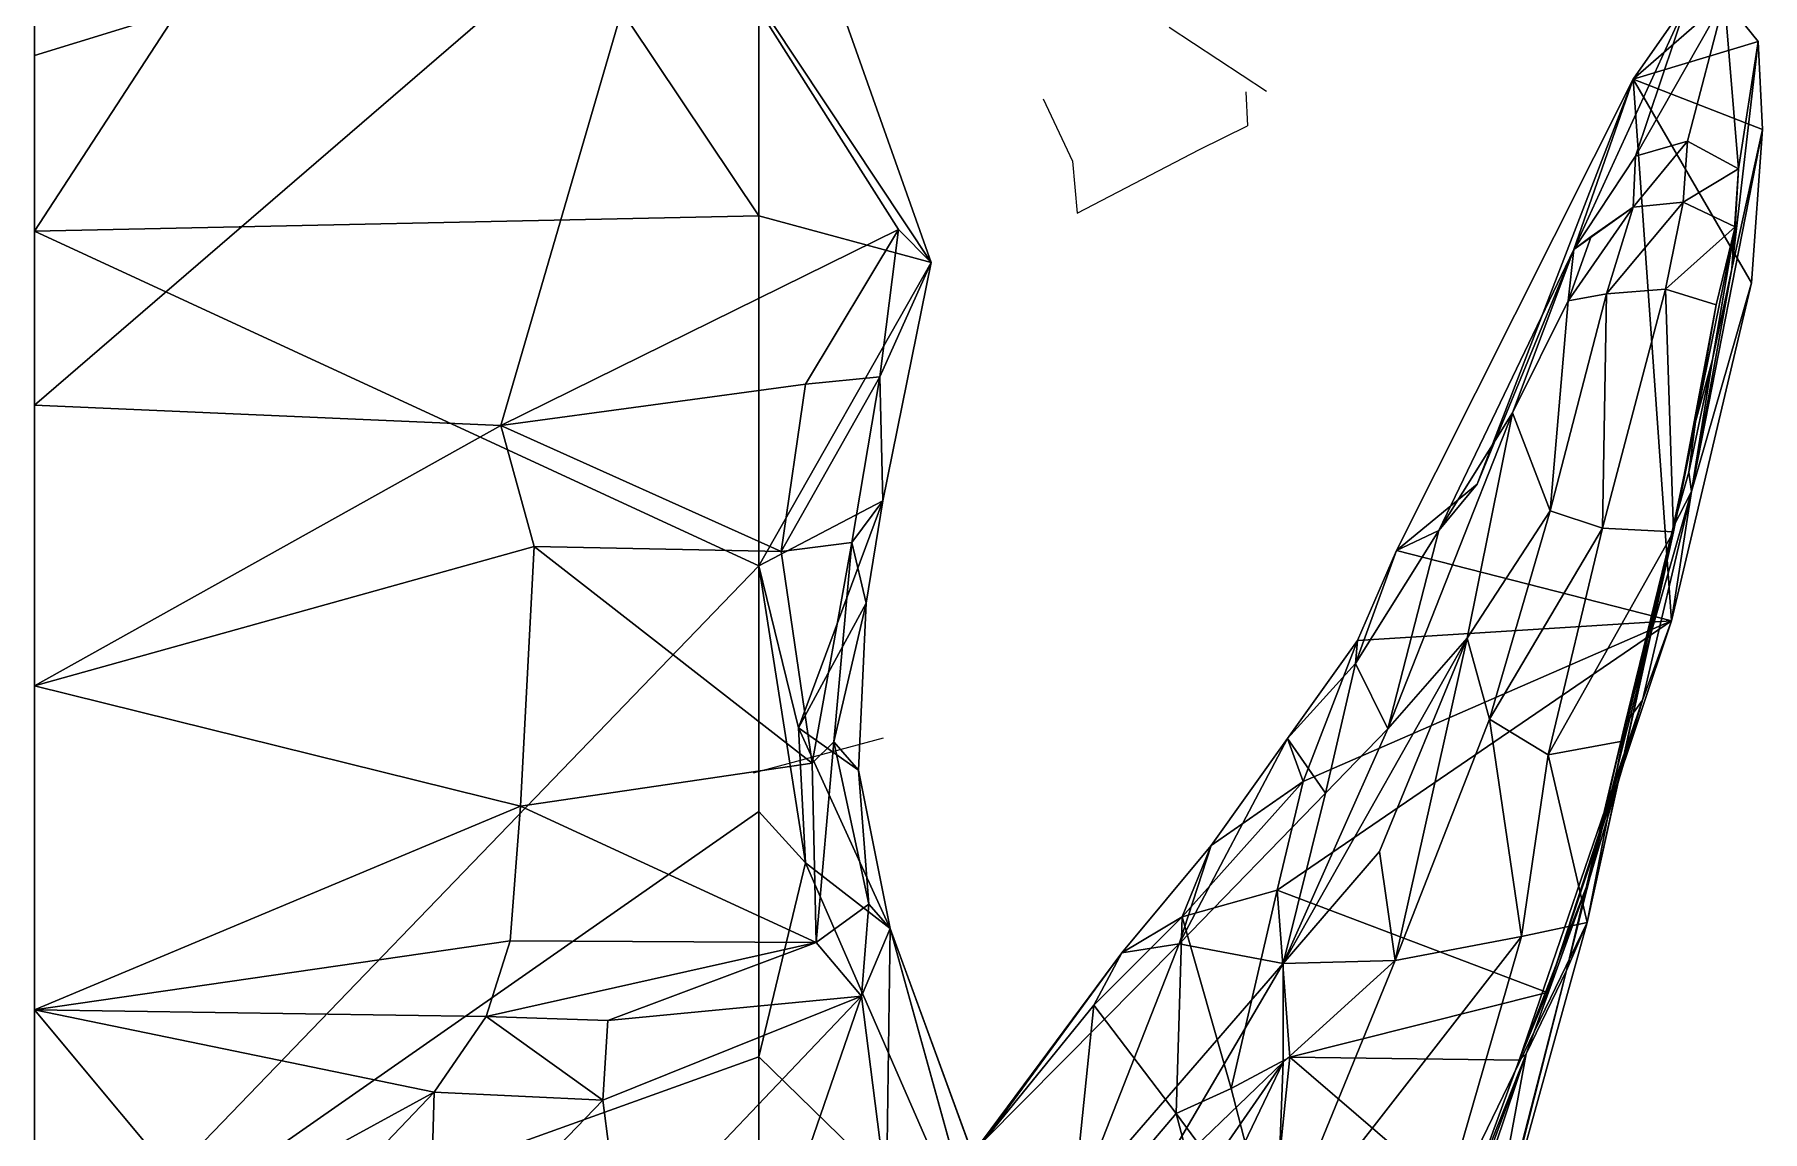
# Model space of a CAD drawing. Header units: metres. Extents: x -8 to 76, y -116 to 59.
# Drawn here: x 0 to 61.7, y -38.5 to 0.7 of the extents above; entities that cross this region are included whole.
import ezdxf

# ---------------------------------------------------------------- set-up
doc = ezdxf.new("R2010")
doc.units = ezdxf.units.M

msp = doc.modelspace()

# ---------------------------------------------------------------- linework, layer by layer
at = {"layer": 'jaw_lower_half'}
for points in [[(57.204, -3.596, -17.877), (54.995, -6.942, -15.839), (59.057, 1.932, -2.92)], [(54.995, -6.942, -15.839), (57.119, -0.852, -1.789), (59.057, 1.932, -2.92)], [(60.381, 1.995, -2.901), (59.057, 1.932, -2.92), (57.119, -0.852, -1.789)], [(60.381, 1.995, -2.901), (57.119, -0.852, -1.789), (61.583, 0.495, -3.099)], [(60.381, 1.995, -2.901), (59.064, -3.061, -18.624), (57.204, -3.596, -17.877)], [(60.381, 1.995, -2.901), (57.204, -3.596, -17.877), (59.057, 1.932, -2.92)], [(60.882, -4.055, -18.801), (59.064, -3.061, -18.624), (60.381, 1.995, -2.901)], [(60.882, -4.055, -18.801), (60.381, 1.995, -2.901), (61.583, 0.495, -3.099)], [(61.583, 0.495, -3.099), (57.119, -0.852, -1.789), (61.736, -2.647, -3.794)], [(60.643, -7.626, -19.115), (60.882, -4.055, -18.801), (61.583, 0.495, -3.099)], [(60.643, -7.626, -19.115), (61.583, 0.495, -3.099), (61.736, -2.647, -3.794)], [(51.539, -15.327, -7.033), (48.656, -17.7, -3.108), (57.119, -0.852, -1.789)], [(57.119, -0.852, -1.789), (48.656, -17.7, -3.108), (58.484, -20.21, 0.513)], [(54.995, -6.942, -15.839), (51.539, -15.327, -7.033), (57.119, -0.852, -1.789)], [(57.119, -0.852, -1.789), (58.484, -20.21, 0.513), (61.345, -8.13, -1.596)], [(57.119, -0.852, -1.789), (61.345, -8.13, -1.596), (61.736, -2.647, -3.794)], [(59.064, -3.061, -18.624), (58.901, -5.25, -23.592), (57.113, -5.429, -22.724)], [(59.064, -3.061, -18.624), (57.113, -5.429, -22.724), (57.204, -3.596, -17.877)], [(60.882, -4.055, -18.801), (58.901, -5.25, -23.592), (59.064, -3.061, -18.624)], [(59.197, -15.582, -17.951), (60.643, -7.626, -19.115), (61.736, -2.647, -3.794)], [(59.197, -15.582, -17.951), (61.736, -2.647, -3.794), (61.345, -8.13, -1.596)], [(57.113, -5.429, -22.724), (54.995, -6.942, -15.839), (57.204, -3.596, -17.877)], [(60.882, -4.055, -18.801), (60.756, -6.13, -23.792), (58.901, -5.25, -23.592)], [(60.756, -6.13, -23.792), (60.882, -4.055, -18.801), (60.643, -7.626, -19.115)], [(57.113, -5.429, -22.724), (54.792, -8.772, -24.594), (55.621, -6.472, -21.56)], [(57.113, -5.429, -22.724), (56.163, -8.521, -26.979), (54.792, -8.772, -24.594)], [(57.113, -5.429, -22.724), (55.621, -6.472, -21.56), (54.995, -6.942, -15.839)], [(58.901, -5.25, -23.592), (58.276, -8.354, -28.035), (56.163, -8.521, -26.979)], [(58.901, -5.25, -23.592), (56.163, -8.521, -26.979), (57.113, -5.429, -22.724)], [(60.756, -6.13, -23.792), (58.276, -8.354, -28.035), (58.901, -5.25, -23.592)], [(60.756, -6.13, -23.792), (60.088, -8.909, -27.709), (58.276, -8.354, -28.035)], [(59.344, -13.095, -26.824), (60.756, -6.13, -23.792), (59.947, -10.866, -23.283)], [(59.344, -13.095, -26.824), (60.088, -8.909, -27.709), (60.756, -6.13, -23.792)], [(59.947, -10.866, -23.283), (60.756, -6.13, -23.792), (60.643, -7.626, -19.115)], [(54.792, -8.772, -24.594), (54.995, -6.942, -15.839), (55.621, -6.472, -21.56)], [(52.808, -12.772, -23.306), (50.169, -16.983, -12.844), (54.995, -6.942, -15.839)], [(54.995, -6.942, -15.839), (50.169, -16.983, -12.844), (51.539, -15.327, -7.033)], [(54.792, -8.772, -24.594), (52.808, -12.772, -23.306), (54.995, -6.942, -15.839)], [(59.947, -10.866, -23.283), (60.643, -7.626, -19.115), (59.197, -15.582, -17.951)], [(54.156, -16.279, -32.053), (54.792, -8.772, -24.594), (56.163, -8.521, -26.979)], [(56.163, -8.521, -26.979), (56.02, -16.891, -34.267), (54.156, -16.279, -32.053)], [(58.276, -8.354, -28.035), (56.02, -16.891, -34.267), (56.163, -8.521, -26.979)], [(58.553, -17.022, -34.1), (56.02, -16.891, -34.267), (58.276, -8.354, -28.035)], [(60.088, -8.909, -27.709), (58.553, -17.022, -34.1), (58.276, -8.354, -28.035)], [(59.197, -15.582, -17.951), (61.345, -8.13, -1.596), (58.484, -20.21, 0.513)], [(54.156, -16.279, -32.053), (52.808, -12.772, -23.306), (54.792, -8.772, -24.594)], [(58.553, -17.022, -34.1), (60.088, -8.909, -27.709), (59.344, -13.095, -26.824)], [(59.947, -10.866, -23.283), (59.197, -15.582, -17.951), (59.105, -14.894, -21.762)], [(59.344, -13.095, -26.824), (59.947, -10.866, -23.283), (59.105, -14.894, -21.762)], [(51.192, -20.829, -28.751), (48.347, -24.066, -23.921), (52.808, -12.772, -23.306)], [(48.347, -24.066, -23.921), (50.169, -16.983, -12.844), (52.808, -12.772, -23.306)], [(54.156, -16.279, -32.053), (51.192, -20.829, -28.751), (52.808, -12.772, -23.306)], [(58.553, -17.022, -34.1), (59.344, -13.095, -26.824), (57.615, -21.217, -30.143)], [(57.615, -21.217, -30.143), (59.344, -13.095, -26.824), (58.545, -16.857, -25.366)], [(59.344, -13.095, -26.824), (59.105, -14.894, -21.762), (58.545, -16.857, -25.366)], [(51.539, -15.327, -7.033), (50.169, -16.983, -12.844), (48.656, -17.7, -3.108)], [(58.545, -16.857, -25.366), (59.105, -14.894, -21.762), (59.197, -15.582, -17.951)], [(56.818, -23.921, -26.21), (59.197, -15.582, -17.951), (57.455, -23.039, -9.643)], [(56.818, -23.921, -26.21), (58.545, -16.857, -25.366), (59.197, -15.582, -17.951)], [(59.197, -15.582, -17.951), (58.484, -20.21, 0.513), (57.455, -23.039, -9.643)], [(51.98, -23.729, -33.787), (51.192, -20.829, -28.751), (54.156, -16.279, -32.053)], [(51.98, -23.729, -33.787), (54.156, -16.279, -32.053), (56.02, -16.891, -34.267)], [(48.347, -24.066, -23.921), (47.198, -21.731, -9.266), (50.169, -16.983, -12.844)], [(50.169, -16.983, -12.844), (47.198, -21.731, -9.266), (48.656, -17.7, -3.108)], [(54.085, -25.002, -36.338), (51.98, -23.729, -33.787), (56.02, -16.891, -34.267)], [(56.02, -16.891, -34.267), (58.553, -17.022, -34.1), (54.085, -25.002, -36.338)], [(58.553, -17.022, -34.1), (56.732, -24.512, -35.283), (54.085, -25.002, -36.338)], [(55.472, -30.988, -33.971), (58.553, -17.022, -34.1), (57.615, -21.217, -30.143)], [(55.472, -30.988, -33.971), (56.732, -24.512, -35.283), (58.553, -17.022, -34.1)], [(57.615, -21.217, -30.143), (58.545, -16.857, -25.366), (56.818, -23.921, -26.21)], [(47.198, -21.731, -9.266), (47.266, -20.909, -2.997), (48.656, -17.7, -3.108)], [(48.656, -17.7, -3.108), (47.266, -20.909, -2.997), (58.484, -20.21, 0.513)], [(58.484, -20.21, 0.513), (44.402, -29.832, -0.319), (54.04, -33.491, -2.409)], [(58.484, -20.21, 0.513), (45.326, -25.957, -0.472), (44.402, -29.832, -0.319)], [(47.266, -20.909, -2.997), (45.326, -25.957, -0.472), (58.484, -20.21, 0.513)], [(57.455, -23.039, -9.643), (58.484, -20.21, 0.513), (54.04, -33.491, -2.409)], [(51.192, -20.829, -28.751), (44.607, -32.456, -24.867), (48.347, -24.066, -23.921)], [(48.056, -28.45, -29.641), (44.607, -32.456, -24.867), (51.192, -20.829, -28.751)], [(44.771, -24.41, -7.34), (45.326, -25.957, -0.472), (47.266, -20.909, -2.997)], [(47.198, -21.731, -9.266), (44.771, -24.41, -7.34), (47.266, -20.909, -2.997)], [(48.618, -32.351, -34.677), (48.056, -28.45, -29.641), (51.192, -20.829, -28.751)], [(48.618, -32.351, -34.677), (51.192, -20.829, -28.751), (51.98, -23.729, -33.787)], [(54.732, -32.706, -28.896), (57.615, -21.217, -30.143), (56.818, -23.921, -26.21)], [(55.472, -30.988, -33.971), (57.615, -21.217, -30.143), (54.732, -32.706, -28.896)], [(46.128, -26.369, -18.329), (44.771, -24.41, -7.34), (47.198, -21.731, -9.266)], [(48.347, -24.066, -23.921), (46.128, -26.369, -18.329), (47.198, -21.731, -9.266)], [(57.455, -23.039, -9.643), (54.04, -33.491, -2.409), (53.047, -35.909, -5.724)], [(55.557, -29.426, -15.959), (57.455, -23.039, -9.643), (53.047, -35.909, -5.724)], [(56.818, -23.921, -26.21), (57.455, -23.039, -9.643), (55.557, -29.426, -15.959)], [(44.607, -32.456, -24.867), (46.128, -26.369, -18.329), (48.347, -24.066, -23.921)], [(51.98, -23.729, -33.787), (53.125, -31.496, -37.27), (48.618, -32.351, -34.677)], [(53.125, -31.496, -37.27), (51.98, -23.729, -33.787), (54.085, -25.002, -36.338)], [(54.732, -32.706, -28.896), (56.818, -23.921, -26.21), (55.557, -29.426, -15.959)], [(40.896, -31.75, -16.972), (42.043, -28.235, -4.553), (44.771, -24.41, -7.34)], [(40.896, -31.75, -16.972), (44.771, -24.41, -7.34), (46.128, -26.369, -18.329)], [(44.771, -24.41, -7.34), (42.043, -28.235, -4.553), (45.326, -25.957, -0.472)], [(56.732, -24.512, -35.283), (55.472, -30.988, -33.971), (54.085, -25.002, -36.338)], [(53.125, -31.496, -37.27), (54.085, -25.002, -36.338), (55.472, -30.988, -33.971)], [(44.607, -32.456, -24.867), (40.896, -31.75, -16.972), (46.128, -26.369, -18.329)], [(41.004, -30.789, -4.686), (44.402, -29.832, -0.319), (45.326, -25.957, -0.472)], [(41.004, -30.789, -4.686), (45.326, -25.957, -0.472), (42.043, -28.235, -4.553)], [(38.846, -32.072, -10.314), (41.004, -30.789, -4.686), (42.043, -28.235, -4.553)], [(42.043, -28.235, -4.553), (40.896, -31.75, -16.972), (38.846, -32.072, -10.314)], [(48.618, -32.351, -34.677), (44.607, -32.456, -24.867), (48.056, -28.45, -29.641)], [(53.297, -35.681, -18.203), (55.557, -29.426, -15.959), (53.047, -35.909, -5.724)], [(54.732, -32.706, -28.896), (55.557, -29.426, -15.959), (53.297, -35.681, -18.203)], [(42.76, -36.925, -5.275), (44.402, -29.832, -0.319), (41.004, -30.789, -4.686)], [(42.76, -36.925, -5.275), (44.855, -35.802, -1.943), (44.402, -29.832, -0.319)], [(44.402, -29.832, -0.319), (44.855, -35.802, -1.943), (54.04, -33.491, -2.409)], [(38.846, -32.072, -10.314), (37.852, -33.949, -8.318), (41.004, -30.789, -4.686)], [(41.004, -30.789, -4.686), (37.852, -33.949, -8.318), (40.793, -37.814, -7.655)], [(40.793, -37.814, -7.655), (42.76, -36.925, -5.275), (41.004, -30.789, -4.686)], [(50.034, -42.225, -38.523), (53.125, -31.496, -37.27), (55.472, -30.988, -33.971)], [(50.034, -42.225, -38.523), (55.472, -30.988, -33.971), (51.947, -43.711, -34.738)], [(51.947, -43.711, -34.738), (55.472, -30.988, -33.971), (54.732, -32.706, -28.896)], [(33.281, -39.568, -11.016), (37.852, -33.949, -8.318), (38.846, -32.072, -10.314)], [(33.919, -38.797, -14.079), (33.281, -39.568, -11.016), (38.846, -32.072, -10.314)], [(40.896, -31.75, -16.972), (33.919, -38.797, -14.079), (38.846, -32.072, -10.314)], [(37.315, -40.89, -22.398), (33.919, -38.797, -14.079), (40.896, -31.75, -16.972)], [(44.607, -32.456, -24.867), (37.315, -40.89, -22.398), (40.896, -31.75, -16.972)], [(53.125, -31.496, -37.27), (44.355, -42.778, -36.511), (48.618, -32.351, -34.677)], [(53.125, -31.496, -37.27), (50.034, -42.225, -38.523), (44.355, -42.778, -36.511)], [(39.865, -40.563, -25.964), (37.315, -40.89, -22.398), (44.607, -32.456, -24.867)], [(44.615, -35.987, -30.727), (39.865, -40.563, -25.964), (44.607, -32.456, -24.867)], [(44.355, -42.778, -36.511), (44.615, -35.987, -30.727), (48.618, -32.351, -34.677)], [(48.618, -32.351, -34.677), (44.615, -35.987, -30.727), (44.607, -32.456, -24.867)], [(51.576, -44.983, -31.354), (54.732, -32.706, -28.896), (53.297, -35.681, -18.203)], [(51.947, -43.711, -34.738), (54.732, -32.706, -28.896), (51.576, -44.983, -31.354)], [(37.852, -33.949, -8.318), (33.281, -39.568, -11.016), (36.994, -42.3, -9.531)], [(37.852, -33.949, -8.318), (36.994, -42.3, -9.531), (40.793, -37.814, -7.655)], [(54.04, -33.491, -2.409), (44.855, -35.802, -1.943), (53.047, -35.909, -5.724)], [(44.173, -42.408, -6.583), (44.855, -35.802, -1.943), (42.76, -36.925, -5.275)], [(51.109, -41.194, -9.91), (44.855, -35.802, -1.943), (44.173, -42.408, -6.583)], [(53.047, -35.909, -5.724), (44.855, -35.802, -1.943), (51.109, -41.194, -9.91)], [(53.297, -35.681, -18.203), (51.109, -41.194, -9.91), (48.486, -48.651, -13.264)], [(49.979, -45.511, -21.138), (53.297, -35.681, -18.203), (48.486, -48.651, -13.264)], [(51.576, -44.983, -31.354), (53.297, -35.681, -18.203), (49.979, -45.511, -21.138)], [(53.297, -35.681, -18.203), (53.047, -35.909, -5.724), (51.109, -41.194, -9.91)], [(36.032, -48.369, -27.925), (39.865, -40.563, -25.964), (44.615, -35.987, -30.727)], [(40.177, -45.226, -32.502), (36.032, -48.369, -27.925), (44.615, -35.987, -30.727)], [(44.355, -42.778, -36.511), (40.177, -45.226, -32.502), (44.615, -35.987, -30.727)], [(44.173, -42.408, -6.583), (42.76, -36.925, -5.275), (40.793, -37.814, -7.655)], [(40.793, -37.814, -7.655), (36.994, -42.3, -9.531), (43.231, -47.107, -8.647)], [(40.793, -37.814, -7.655), (43.231, -47.107, -8.647), (44.173, -42.408, -6.583)]]:
    msp.add_3dface(points, dxfattribs=at)
at = {"layer": 'jaw_upper_half'}
for p, q in [((40.539, 1.006, 40.293), (44.014, -1.273, 36.759)), ((36.038, -1.551, 40.398), (37.091, -3.776, 42.412)), ((43.277, -1.297, 39.03), (43.341, -2.516, 38.996)), ((41.628, -3.363, 42.147), (43.341, -2.516, 38.996)), ((37.253, -5.638, 42.438), (41.628, -3.363, 42.147)), ((37.091, -3.776, 42.412), (37.253, -5.638, 42.438)), ((30.315, -24.398, 68.964), (25.681, -25.658, 69.335))]:
    msp.add_line(p, q, dxfattribs=at)
for points in [[(12.941, 13.604, 49.68), (0, 13.671, 51.395), (0, -6.281, 54.793)], [(12.941, 13.604, 49.68), (0, -6.281, 54.793), (25.882, -5.735, 51.246)], [(12.941, 13.604, 49.68), (25.882, -5.735, 51.246), (25.882, 9.989, 48.569)], [(0, 12.505, 41.903), (22.526, 6.93, 41.897), (0, 0, 41.889)], [(32.033, -7.407, 39.177), (22.526, 6.93, 41.897), (25.882, 9.989, 48.569)], [(32.033, -7.407, 39.177), (25.882, 9.989, 48.569), (25.882, -5.735, 51.246)], [(22.526, 6.93, 41.897), (0, -12.505, 41.875), (0, 0, 41.889)], [(22.526, 6.93, 41.897), (16.661, -13.225, 41.49), (0, -12.505, 41.875)], [(22.526, 6.93, 41.897), (30.867, -6.218, 38.096), (16.661, -13.225, 41.49)], [(30.867, -6.218, 38.096), (22.526, 6.93, 41.897), (32.033, -7.407, 39.177)], [(25.882, -5.735, 51.246), (0, -6.281, 54.793), (25.882, -18.247, 51.15)], [(32.033, -7.407, 39.177), (25.882, -5.735, 51.246), (25.882, -18.247, 51.15)], [(0, -6.281, 54.793), (0, -45.094, 54.495), (25.882, -18.247, 51.15)], [(30.867, -6.218, 38.096), (27.545, -11.747, 33.237), (16.661, -13.225, 41.49)], [(30.867, -6.218, 38.096), (30.196, -11.487, 34.149), (27.545, -11.747, 33.237)], [(30.196, -11.487, 34.149), (30.867, -6.218, 38.096), (32.033, -7.407, 39.177)], [(30.311, -15.923, 35.044), (32.033, -7.407, 39.177), (25.882, -18.247, 51.15)], [(30.311, -15.923, 35.044), (30.196, -11.487, 34.149), (32.033, -7.407, 39.177)], [(30.196, -11.487, 34.149), (29.195, -17.413, 31.067), (26.676, -17.727, 30.775)], [(30.196, -11.487, 34.149), (26.676, -17.727, 30.775), (27.545, -11.747, 33.237)], [(29.195, -17.413, 31.067), (30.196, -11.487, 34.149), (30.311, -15.923, 35.044)], [(26.676, -17.727, 30.775), (16.661, -13.225, 41.49), (27.545, -11.747, 33.237)], [(0, -12.505, 41.875), (16.661, -13.225, 41.49), (0, -22.533, 36.297)], [(17.85, -17.556, 38.244), (0, -22.533, 36.297), (16.661, -13.225, 41.49)], [(26.676, -17.727, 30.775), (17.85, -17.556, 38.244), (16.661, -13.225, 41.49)], [(30.311, -15.923, 35.044), (25.882, -18.247, 51.15), (27.293, -24.03, 42.894)], [(29.716, -19.58, 32.801), (30.311, -15.923, 35.044), (27.293, -24.03, 42.894)], [(29.195, -17.413, 31.067), (30.311, -15.923, 35.044), (29.716, -19.58, 32.801)], [(17.85, -17.556, 38.244), (17.366, -26.829, 32.701), (0, -22.533, 36.297)], [(27.779, -25.3, 27.132), (17.366, -26.829, 32.701), (17.85, -17.556, 38.244)], [(26.676, -17.727, 30.775), (27.779, -25.3, 27.132), (17.85, -17.556, 38.244)], [(29.195, -17.413, 31.067), (27.779, -25.3, 27.132), (26.676, -17.727, 30.775)], [(29.195, -17.413, 31.067), (28.561, -24.538, 27.619), (27.779, -25.3, 27.132)], [(28.561, -24.538, 27.619), (29.195, -17.413, 31.067), (29.716, -19.58, 32.801)], [(25.882, -18.247, 51.15), (0, -45.094, 54.495), (25.882, -27.021, 51.083)], [(27.54, -28.862, 48.377), (25.882, -18.247, 51.15), (25.882, -27.021, 51.083)], [(27.293, -24.03, 42.894), (25.882, -18.247, 51.15), (27.54, -28.862, 48.377)], [(29.438, -25.546, 28.157), (29.716, -19.58, 32.801), (27.293, -24.03, 42.894)], [(28.561, -24.538, 27.619), (29.716, -19.58, 32.801), (29.438, -25.546, 28.157)], [(17.366, -26.829, 32.701), (0, -34.114, 29.386), (0, -22.533, 36.297)], [(30.568, -31.204, 24.409), (27.293, -24.03, 42.894), (27.54, -28.862, 48.377)], [(30.568, -31.204, 24.409), (29.438, -25.546, 28.157), (27.293, -24.03, 42.894)], [(28.561, -24.538, 27.619), (27.93, -31.709, 24.385), (27.779, -25.3, 27.132)], [(29.812, -30.338, 22.743), (27.93, -31.709, 24.385), (28.561, -24.538, 27.619)], [(29.812, -30.338, 22.743), (28.561, -24.538, 27.619), (29.438, -25.546, 28.157)], [(27.779, -25.3, 27.132), (27.93, -31.709, 24.385), (17.366, -26.829, 32.701)], [(29.812, -30.338, 22.743), (29.438, -25.546, 28.157), (30.568, -31.204, 24.409)], [(17.366, -26.829, 32.701), (16.99, -31.652, 30.203), (0, -34.114, 29.386)], [(25.882, -27.021, 51.083), (0, -45.094, 54.495), (25.882, -35.796, 51.015)], [(17.366, -26.829, 32.701), (27.93, -31.709, 24.385), (16.99, -31.652, 30.203)], [(27.54, -28.862, 48.377), (25.882, -27.021, 51.083), (25.882, -35.796, 51.015)], [(34.051, -43.759, 43.418), (27.54, -28.862, 48.377), (25.882, -35.796, 51.015)], [(30.568, -31.204, 24.409), (27.54, -28.862, 48.377), (34.051, -43.759, 43.418)], [(29.552, -33.629, 21.039), (27.93, -31.709, 24.385), (29.812, -30.338, 22.743)], [(29.552, -33.629, 21.039), (29.812, -30.338, 22.743), (30.568, -31.204, 24.409)], [(30.439, -40.646, 22.808), (29.552, -33.629, 21.039), (30.568, -31.204, 24.409)], [(30.439, -40.646, 22.808), (30.568, -31.204, 24.409), (34.471, -41.899, 30.556)], [(16.99, -31.652, 30.203), (16.14, -34.349, 27.174), (0, -34.114, 29.386)], [(27.93, -31.709, 24.385), (16.14, -34.349, 27.174), (16.99, -31.652, 30.203)], [(27.93, -31.709, 24.385), (20.483, -34.5, 22.075), (16.14, -34.349, 27.174)], [(29.552, -33.629, 21.039), (20.483, -34.5, 22.075), (27.93, -31.709, 24.385)], [(29.552, -33.629, 21.039), (20.988, -42.629, 22.641), (20.307, -37.338, 22.026)], [(29.552, -33.629, 21.039), (20.307, -37.338, 22.026), (20.483, -34.5, 22.075)], [(29.552, -33.629, 21.039), (26.863, -41.408, 22.366), (20.988, -42.629, 22.641)], [(29.552, -33.629, 21.039), (30.439, -40.646, 22.808), (26.863, -41.408, 22.366)], [(6.158, -41.504, 22.243), (0, -45.695, 22.474), (0, -34.114, 29.386)], [(16.14, -34.349, 27.174), (14.272, -37.052, 24.267), (0, -34.114, 29.386)], [(16.14, -34.349, 27.174), (14.272, -37.052, 24.267), (0, -34.114, 29.386)], [(14.272, -37.052, 24.267), (6.158, -41.504, 22.243), (0, -34.114, 29.386)], [(20.307, -37.338, 22.026), (14.272, -37.052, 24.267), (16.14, -34.349, 27.174)], [(20.307, -37.338, 22.026), (16.14, -34.349, 27.174), (20.483, -34.5, 22.075)], [(25.882, -35.796, 51.015), (0, -45.094, 54.495), (25.882, -43.225, 50.958)], [(25.882, -35.796, 51.015), (25.882, -43.225, 50.958), (34.051, -43.759, 43.418)], [(14.272, -37.052, 24.267), (6.534, -45.183, 22.676), (6.158, -41.504, 22.243)], [(14.272, -37.052, 24.267), (14.085, -43.798, 25.925), (6.534, -45.183, 22.676)], [(20.307, -37.338, 22.026), (14.085, -43.798, 25.925), (14.272, -37.052, 24.267)], [(20.307, -37.338, 22.026), (20.988, -42.629, 22.641), (14.085, -43.798, 25.925)]]:
    msp.add_3dface(points, dxfattribs=at)
at = {"layer": 'jaw_upper_half', "invisible_edges": 1}
for points in [[(38.374, -52.595, 36.702), (30.568, -31.204, 24.409), (34.051, -43.759, 43.418)], [(30.568, -31.204, 24.409), (38.374, -52.595, 36.702), (34.471, -41.899, 30.556)]]:
    msp.add_3dface(points, dxfattribs=at)

doc.saveas('drawing.dxf')
